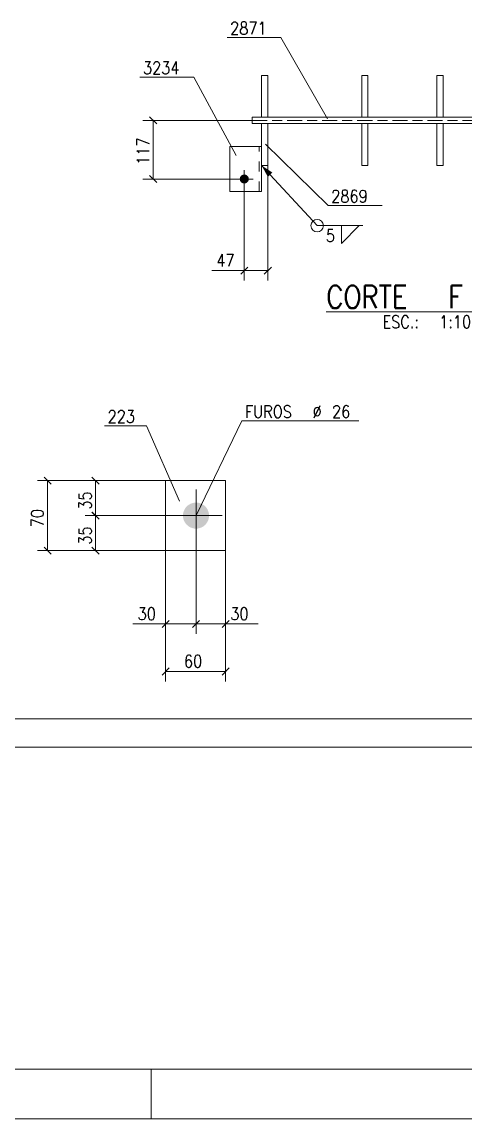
# Model space of a CAD drawing. Header units: millimetres. Extents: x 2 to 845, y 5 to 599.
# Drawn here: x 188.2 to 276.7, y 5 to 224.2 of the extents above; entities that cross this region are included whole.
import ezdxf

# ---------------------------------------------------------------- set-up
doc = ezdxf.new("R2010")
doc.units = ezdxf.units.MM
for name, pattern in [('XKITLINE00', [0]), ('XKITLINE02', [4, 2, -2]), ('XKITLINE06', [7, 3, -1, 2, -1])]:
    doc.linetypes.add(name, pattern=pattern)
for name, color, linetype, lineweight in [('Cota', 4, 'Continuous', 0), ('Marca da peça', 2, 'Continuous', 0), ('Marca do parafuso', 4, 'Continuous', 0), ('Objeto gráfico', 3, 'Continuous', 0), ('Outro tipo de objeto', 7, 'Continuous', 0), ('Parafuso', 3, 'Continuous', 0), ('Peça', 2, 'Continuous', 0), ('Solda', 1, 'Continuous', 0)]:
    doc.layers.add(name, color=color, linetype=linetype, lineweight=lineweight)
doc.styles.add('ROMANS', font='ROMANS__.TTF')
doc.styles.add('SIMPLEX', font='SIMPLEX_.TTF')

# ---------------------------------------------------------------- blocks, each defined once
blk = doc.blocks.new('*A470')
at = {"layer": 'Parafuso'}
blk.add_hatch(color=7, dxfattribs=at).paths.add_polyline_path([(222.91, 122.99), (222.85, 122.99), (222.78, 122.99), (222.72, 123), (222.65, 123.01), (222.59, 123.01), (222.53, 123.02), (222.47, 123.04), (222.4, 123.05), (222.34, 123.06), (222.28, 123.08), (222.22, 123.1), (222.16, 123.12), (222.1, 123.14), (222.04, 123.16), (221.98, 123.18), (221.92, 123.21), (221.86, 123.24), (221.8, 123.26), (221.75, 123.29), (221.69, 123.32), (221.64, 123.36), (221.58, 123.39), (221.53, 123.42), (221.48, 123.46), (221.42, 123.5), (221.37, 123.54), (221.32, 123.58), (221.27, 123.62), (221.23, 123.66), (221.18, 123.7), (221.13, 123.75), (221.09, 123.79), (221.05, 123.84), (221, 123.89), (220.96, 123.94), (220.92, 123.99), (220.88, 124.04), (220.85, 124.09), (220.81, 124.14), (220.78, 124.19), (220.74, 124.25), (220.71, 124.3), (220.68, 124.36), (220.65, 124.42), (220.62, 124.47), (220.6, 124.53), (220.57, 124.59), (220.55, 124.65), (220.52, 124.71), (220.5, 124.77), (220.48, 124.83), (220.47, 124.89), (220.45, 124.95), (220.44, 125.02), (220.42, 125.08), (220.41, 125.14), (220.4, 125.2), (220.39, 125.27), (220.39, 125.33), (220.38, 125.39), (220.38, 125.46), (220.37, 125.52), (220.37, 125.59), (220.37, 125.65), (220.38, 125.71), (220.38, 125.78), (220.39, 125.84), (220.39, 125.9), (220.4, 125.97), (220.41, 126.03), (220.42, 126.09), (220.44, 126.16), (220.45, 126.22), (220.47, 126.28), (220.48, 126.34), (220.5, 126.4), (220.52, 126.46), (220.55, 126.52), (220.57, 126.58), (220.6, 126.64), (220.62, 126.7), (220.65, 126.75), (220.68, 126.81), (220.71, 126.87), (220.74, 126.92), (220.78, 126.98), (220.81, 127.03), (220.85, 127.08), (220.88, 127.13), (220.92, 127.19), (220.96, 127.24), (221, 127.28), (221.05, 127.33), (221.09, 127.38), (221.13, 127.42), (221.18, 127.47), (221.23, 127.51), (221.27, 127.55), (221.32, 127.6), (221.37, 127.64), (221.42, 127.67), (221.48, 127.71), (221.53, 127.75), (221.58, 127.78), (221.64, 127.82), (221.69, 127.85), (221.75, 127.88), (221.8, 127.91), (221.86, 127.94), (221.92, 127.96), (221.98, 127.99), (222.04, 128.01), (222.1, 128.03), (222.16, 128.05), (222.22, 128.07), (222.28, 128.09), (222.34, 128.11), (222.4, 128.12), (222.47, 128.14), (222.53, 128.15), (222.59, 128.16), (222.65, 128.17), (222.72, 128.17), (222.78, 128.18), (222.85, 128.18), (222.91, 128.18), (222.97, 128.19), (223.04, 128.18), (223.1, 128.18), (223.16, 128.18), (223.23, 128.17), (223.29, 128.17), (223.35, 128.16), (223.42, 128.15), (223.48, 128.14), (223.54, 128.12), (223.6, 128.11), (223.67, 128.09), (223.73, 128.07), (223.79, 128.05), (223.85, 128.03), (223.91, 128.01), (223.97, 127.99), (224.03, 127.96), (224.08, 127.94), (224.14, 127.91), (224.2, 127.88), (224.25, 127.85), (224.31, 127.82), (224.36, 127.78), (224.42, 127.75), (224.47, 127.71), (224.52, 127.67), (224.57, 127.64), (224.62, 127.6), (224.67, 127.55), (224.72, 127.51), (224.77, 127.47), (224.81, 127.42), (224.86, 127.38), (224.9, 127.33), (224.94, 127.28), (224.98, 127.24), (225.02, 127.19), (225.06, 127.13), (225.1, 127.08), (225.13, 127.03), (225.17, 126.98), (225.2, 126.92), (225.23, 126.87), (225.27, 126.81), (225.3, 126.75), (225.32, 126.7), (225.35, 126.64), (225.37, 126.58), (225.4, 126.52), (225.42, 126.46), (225.44, 126.4), (225.46, 126.34), (225.48, 126.28), (225.49, 126.22), (225.51, 126.16), (225.52, 126.09), (225.53, 126.03), (225.54, 125.97), (225.55, 125.9), (225.56, 125.84), (225.57, 125.78), (225.57, 125.71), (225.57, 125.65), (225.57, 125.59), (225.57, 125.52), (225.57, 125.46), (225.57, 125.39), (225.56, 125.33), (225.55, 125.27), (225.54, 125.2), (225.53, 125.14), (225.52, 125.08), (225.51, 125.02), (225.49, 124.95), (225.48, 124.89), (225.46, 124.83), (225.44, 124.77), (225.42, 124.71), (225.4, 124.65), (225.37, 124.59), (225.35, 124.53), (225.32, 124.47), (225.3, 124.42), (225.27, 124.36), (225.23, 124.3), (225.2, 124.25), (225.17, 124.19), (225.13, 124.14), (225.1, 124.09), (225.06, 124.04), (225.02, 123.99), (224.98, 123.94), (224.94, 123.89), (224.9, 123.84), (224.86, 123.79), (224.81, 123.75), (224.77, 123.7), (224.72, 123.66), (224.67, 123.62), (224.62, 123.58), (224.57, 123.54), (224.52, 123.5), (224.47, 123.46), (224.42, 123.42), (224.36, 123.39), (224.31, 123.36), (224.25, 123.32), (224.2, 123.29), (224.14, 123.26), (224.08, 123.24), (224.03, 123.21), (223.97, 123.18), (223.91, 123.16), (223.85, 123.14), (223.79, 123.12), (223.73, 123.1), (223.67, 123.08), (223.6, 123.06), (223.54, 123.05), (223.48, 123.04), (223.42, 123.02), (223.35, 123.01), (223.29, 123.01), (223.23, 123), (223.16, 122.99), (223.1, 122.99), (223.04, 122.99), (222.97, 122.99)], flags=17)
at = {"layer": 'Parafuso', "color": 7, "linetype": 'XKITLINE00', "lineweight": 0}
for p, q in [((222.97, 120.39), (222.97, 130.79)), ((228.17, 125.59), (217.77, 125.59))]:
    blk.add_line(p, q, dxfattribs=at)
blk = doc.blocks.new('*A471')
at = {"layer": 'Peça', "color": 4, "linetype": 'XKITLINE00', "lineweight": 0}
for p, q in [((216.89, 132.59), (216.89, 118.59)), ((216.89, 132.59), (228.89, 132.59)), ((228.89, 132.59), (228.89, 118.59)), ((216.89, 118.59), (228.89, 118.59))]:
    blk.add_line(p, q, dxfattribs=at)
blk = doc.blocks.new('*A542')
at = {"layer": 'Peça', "color": 4, "linetype": 'XKITLINE00', "lineweight": 0}
for p, q in [((271.07, 213.55), (272.32, 213.55)), ((271.07, 213.55), (271.07, 205.18)), ((272.32, 213.55), (272.32, 205.18)), ((272.32, 205.18), (271.07, 205.18)), ((272.32, 205.18), (272.32, 205.18))]:
    blk.add_line(p, q, dxfattribs=at)
blk = doc.blocks.new('*A543')
at = {"layer": 'Peça', "color": 4, "linetype": 'XKITLINE00', "lineweight": 0}
for p, q in [((234.19, 205.18), (309.19, 205.18)), ((234.19, 205.18), (234.19, 203.93)), ((309.19, 203.93), (234.19, 203.93)), ((309.19, 205.18), (309.19, 203.93))]:
    blk.add_line(p, q, dxfattribs=at)
blk = doc.blocks.new('*A544')
at = {"layer": 'Peça', "color": 4, "linetype": 'XKITLINE00', "lineweight": 0}
for p, q in [((237.32, 203.93), (236.07, 203.93)), ((236.07, 195.55), (236.07, 203.93)), ((237.32, 203.93), (237.32, 195.55)), ((237.32, 195.55), (236.07, 195.55)), ((237.32, 195.55), (237.32, 195.55))]:
    blk.add_line(p, q, dxfattribs=at)
blk = doc.blocks.new('*A546')
at = {"layer": 'Peça', "color": 4, "linetype": 'XKITLINE00', "lineweight": 0}
for p, q in [((237.32, 213.55), (236.07, 213.55)), ((236.07, 205.18), (236.07, 213.55)), ((237.32, 213.55), (237.32, 205.18)), ((237.32, 205.18), (236.07, 205.18)), ((237.32, 205.18), (237.32, 205.18))]:
    blk.add_line(p, q, dxfattribs=at)
blk = doc.blocks.new('*A547')
at = {"layer": 'Peça', "color": 4, "linetype": 'XKITLINE00', "lineweight": 0}
for p, q in [((257.32, 213.55), (256.07, 213.55)), ((256.07, 205.18), (256.07, 213.55)), ((257.32, 213.55), (257.32, 205.18)), ((257.32, 205.18), (256.07, 205.18)), ((257.32, 205.18), (257.32, 205.18))]:
    blk.add_line(p, q, dxfattribs=at)
blk = doc.blocks.new('*A548')
at = {"layer": 'Peça', "color": 4, "linetype": 'XKITLINE00', "lineweight": 0}
for p, q in [((257.32, 203.93), (256.07, 203.93)), ((256.07, 195.55), (256.07, 203.93)), ((257.32, 203.93), (257.32, 195.55)), ((257.32, 195.55), (256.07, 195.55)), ((257.32, 195.55), (257.32, 195.55))]:
    blk.add_line(p, q, dxfattribs=at)
blk = doc.blocks.new('*A550')
at = {"layer": 'Peça', "color": 4, "linetype": 'XKITLINE00', "lineweight": 0}
for p, q in [((271.07, 203.93), (272.32, 203.93)), ((271.07, 203.93), (271.07, 195.55)), ((272.32, 203.93), (272.32, 195.55)), ((272.32, 195.55), (271.07, 195.55)), ((272.32, 195.55), (272.32, 195.55))]:
    blk.add_line(p, q, dxfattribs=at)
blk = doc.blocks.new('*A554')
at = {"layer": 'Peça', "color": 4, "linetype": 'XKITLINE00', "lineweight": 0}
for p, q in [((229.72, 199.35), (229.72, 199.35)), ((229.72, 199.35), (236.07, 199.35)), ((229.72, 190.35), (229.72, 199.35)), ((236.07, 190.35), (236.07, 195.55)), ((229.72, 190.35), (236.07, 190.35))]:
    blk.add_line(p, q, dxfattribs=at)
at = {"layer": 'Peça', "color": 7, "linetype": 'XKITLINE02', "lineweight": 0}
for p, q in [((235.59, 199.35), (229.72, 199.35)), ((229.72, 199.35), (229.72, 199.35)), ((236.07, 199.35), (235.59, 199.35)), ((235.59, 199.35), (235.59, 199.35)), ((235.59, 190.35), (235.59, 199.35)), ((236.07, 199.35), (236.07, 199.35)), ((236.07, 195.55), (236.07, 199.35)), ((229.72, 190.35), (235.59, 190.35)), ((235.59, 190.35), (236.07, 190.35))]:
    blk.add_line(p, q, dxfattribs=at)
blk = doc.blocks.new('*A556')
at = {"layer": 'Parafuso'}
blk.add_hatch(color=7, dxfattribs=at).paths.add_polyline_path([(232.66, 193.75), (232.7, 193.75), (232.74, 193.74), (232.79, 193.73), (232.83, 193.73), (232.87, 193.71), (232.91, 193.7), (232.96, 193.68), (233, 193.67), (233.04, 193.65), (233.07, 193.62), (233.11, 193.6), (233.15, 193.58), (233.18, 193.55), (233.22, 193.52), (233.25, 193.49), (233.28, 193.46), (233.31, 193.42), (233.33, 193.39), (233.36, 193.35), (233.38, 193.31), (233.4, 193.28), (233.42, 193.24), (233.44, 193.2), (233.46, 193.16), (233.47, 193.11), (233.48, 193.07), (233.49, 193.03), (233.5, 192.98), (233.51, 192.94), (233.51, 192.9), (233.51, 192.85), (233.51, 192.81), (233.51, 192.76), (233.5, 192.72), (233.49, 192.68), (233.48, 192.63), (233.47, 192.59), (233.46, 192.55), (233.44, 192.51), (233.42, 192.47), (233.4, 192.43), (233.38, 192.39), (233.36, 192.35), (233.33, 192.32), (233.31, 192.28), (233.28, 192.25), (233.25, 192.22), (233.22, 192.19), (233.18, 192.16), (233.15, 192.13), (233.11, 192.1), (233.07, 192.08), (233.04, 192.06), (233, 192.04), (232.96, 192.02), (232.91, 192), (232.87, 191.99), (232.83, 191.98), (232.79, 191.97), (232.74, 191.96), (232.7, 191.96), (232.66, 191.95), (232.61, 191.95), (232.57, 191.95), (232.52, 191.96), (232.48, 191.96), (232.44, 191.97), (232.39, 191.98), (232.35, 191.99), (232.31, 192), (232.27, 192.02), (232.23, 192.04), (232.19, 192.06), (232.15, 192.08), (232.11, 192.1), (232.08, 192.13), (232.04, 192.16), (232.01, 192.19), (231.97, 192.22), (231.94, 192.25), (231.92, 192.28), (231.89, 192.32), (231.86, 192.35), (231.84, 192.39), (231.82, 192.43), (231.8, 192.47), (231.78, 192.51), (231.76, 192.55), (231.75, 192.59), (231.74, 192.63), (231.73, 192.68), (231.72, 192.72), (231.72, 192.76), (231.71, 192.81), (231.71, 192.85), (231.71, 192.9), (231.72, 192.94), (231.72, 192.98), (231.73, 193.03), (231.74, 193.07), (231.75, 193.11), (231.76, 193.16), (231.78, 193.2), (231.8, 193.24), (231.82, 193.28), (231.84, 193.31), (231.86, 193.35), (231.89, 193.39), (231.92, 193.42), (231.94, 193.46), (231.97, 193.49), (232.01, 193.52), (232.04, 193.55), (232.08, 193.58), (232.11, 193.6), (232.15, 193.62), (232.19, 193.65), (232.23, 193.67), (232.27, 193.68), (232.31, 193.7), (232.35, 193.71), (232.39, 193.73), (232.44, 193.73), (232.48, 193.74), (232.52, 193.75), (232.57, 193.75), (232.61, 193.75)], flags=17)
at = {"layer": 'Parafuso', "color": 7, "linetype": 'XKITLINE00', "lineweight": 0}
for p, q in [((232.61, 194.65), (232.61, 191.05)), ((230.81, 192.85), (234.41, 192.85))]:
    blk.add_line(p, q, dxfattribs=at)
blk = doc.blocks.new('*A557')
at = {"layer": 'Outro tipo de objeto', "color": 1, "linetype": 'XKITLINE00', "lineweight": 0}
blk.add_line((248.98, 166.3), (291.15, 166.3), dxfattribs=at)
at = {"layer": 'Outro tipo de objeto', "color": 1, "style": 'ROMANS', "width": 0.85}
for s, p in [('CORTE', (248.98, 167.05)), ('F', (273.34, 167.05)), ('F', (287.27, 167.05)), ('-', (279.47, 167.05))]:
    blk.add_text(s, height=4.5, dxfattribs=at).set_placement(p)
at = {"layer": 'Outro tipo de objeto', "color": 3, "style": 'ROMANS', "width": 0.85}
for s, p in [('ESC.:', (260.22, 163.05)), ('1:10', (271.54, 163.05))]:
    blk.add_text(s, height=2.5, dxfattribs=at).set_placement(p)
blk = doc.blocks.new('*A1244')
at = {"layer": 'Objeto gráfico', "color": 7, "linetype": 'XKITLINE06', "lineweight": 0}
blk.add_line((234.19, 204.55), (309.19, 204.55), dxfattribs=at)
blk = doc.blocks.new('*A1381')
at = {"layer": 'Cota', "color": 7, "linetype": 'XKITLINE00', "lineweight": 0}
for p, q in [((216.89, 118.59), (216.89, 92.43)), ((228.89, 118.59), (228.89, 92.43)), ((217.6, 95.14), (216.19, 93.73)), ((216.89, 94.43), (228.89, 94.43)), ((229.6, 95.14), (228.19, 93.73))]:
    blk.add_line(p, q, dxfattribs=at)
at = {"layer": 'Cota', "color": 3}
for p in [(216.89, 94.43), (228.89, 94.43)]:
    blk.add_point(p, dxfattribs=at)
at = {"layer": 'Cota', "color": 3, "style": 'SIMPLEX', "width": 0.85}
blk.add_text('60', height=2.5, dxfattribs=at).set_placement((220.57, 95.23))
blk = doc.blocks.new('*A1382')
at = {"layer": 'Cota', "color": 7, "linetype": 'XKITLINE00', "lineweight": 0}
for p, q in [((216.89, 132.59), (200.84, 132.59)), ((202.18, 133.29), (203.6, 131.88)), ((202.89, 125.59), (202.89, 132.59)), ((222.97, 125.59), (200.84, 125.59)), ((202.18, 126.29), (203.6, 124.88))]:
    blk.add_line(p, q, dxfattribs=at)
at = {"layer": 'Cota', "color": 3}
for p in [(202.89, 132.59), (202.89, 125.59)]:
    blk.add_point(p, dxfattribs=at)
at = {"layer": 'Cota', "color": 3, "style": 'SIMPLEX', "width": 0.85}
blk.add_text('35', height=2.5, rotation=90.0002, dxfattribs=at).set_placement((202.09, 126.77))
blk = doc.blocks.new('*A1383')
at = {"layer": 'Cota', "color": 7, "linetype": 'XKITLINE00', "lineweight": 0}
for p, q in [((222.97, 125.59), (200.84, 125.59)), ((202.21, 126.27), (203.6, 124.88)), ((202.89, 118.59), (202.89, 125.59)), ((216.89, 118.59), (200.84, 118.59)), ((202.18, 119.29), (203.6, 117.88))]:
    blk.add_line(p, q, dxfattribs=at)
at = {"layer": 'Cota', "color": 3}
for p in [(202.89, 125.59), (202.89, 118.59)]:
    blk.add_point(p, dxfattribs=at)
at = {"layer": 'Cota', "color": 3, "style": 'SIMPLEX', "width": 0.85}
blk.add_text('35', height=2.5, rotation=90.0002, dxfattribs=at).set_placement((202.09, 119.77))
blk = doc.blocks.new('*A1384')
at = {"layer": 'Cota', "color": 7, "linetype": 'XKITLINE00', "lineweight": 0}
for p, q in [((222.97, 125.59), (222.97, 101.94)), ((228.89, 118.59), (228.89, 101.94)), ((223.68, 104.65), (222.27, 103.23)), ((222.97, 103.94), (228.89, 103.94)), ((229.6, 104.65), (228.19, 103.23)), ((228.89, 103.94), (235.41, 103.94)), ((228.89, 103.94), (235.41, 103.94))]:
    blk.add_line(p, q, dxfattribs=at)
at = {"layer": 'Cota', "color": 3}
for p in [(222.97, 103.94), (228.89, 103.94)]:
    blk.add_point(p, dxfattribs=at)
at = {"layer": 'Cota', "color": 3, "style": 'SIMPLEX', "width": 0.85}
blk.add_text('30', height=2.5, dxfattribs=at).set_placement((229.83, 104.74))
blk = doc.blocks.new('*A1385')
at = {"layer": 'Cota', "color": 7, "linetype": 'XKITLINE00', "lineweight": 0}
for p, q in [((222.97, 125.59), (222.97, 101.94)), ((216.89, 118.59), (216.89, 101.94)), ((216.89, 103.94), (210.38, 103.94)), ((216.89, 103.94), (210.38, 103.94)), ((217.6, 104.65), (216.19, 103.23)), ((216.89, 103.94), (222.97, 103.94)), ((223.68, 104.65), (222.27, 103.23))]:
    blk.add_line(p, q, dxfattribs=at)
at = {"layer": 'Cota', "color": 3}
for p in [(216.89, 103.94), (222.97, 103.94)]:
    blk.add_point(p, dxfattribs=at)
at = {"layer": 'Cota', "color": 3, "style": 'SIMPLEX', "width": 0.85}
blk.add_text('30', height=2.5, dxfattribs=at).set_placement((211.31, 104.74))
blk = doc.blocks.new('*A1386')
at = {"layer": 'Cota', "color": 7, "linetype": 'XKITLINE00', "lineweight": 0}
for p, q in [((216.89, 132.59), (191.29, 132.59)), ((192.63, 133.29), (194.04, 131.88)), ((193.34, 118.59), (193.34, 132.59)), ((216.89, 118.59), (191.29, 118.59)), ((192.63, 119.29), (194.04, 117.88))]:
    blk.add_line(p, q, dxfattribs=at)
at = {"layer": 'Cota', "color": 3}
for p in [(193.34, 132.59), (193.34, 118.59)]:
    blk.add_point(p, dxfattribs=at)
at = {"layer": 'Cota', "color": 3, "style": 'SIMPLEX', "width": 0.85}
blk.add_text('70', height=2.5, rotation=90.0002, dxfattribs=at).set_placement((192.54, 123.27))
blk = doc.blocks.new('*A1387')
at = {"layer": 'Marca do parafuso', "color": 7, "linetype": 'XKITLINE00', "lineweight": 0}
for p, q in [((222.97, 125.59), (232.14, 144.51)), ((232.14, 144.51), (255.51, 144.51)), ((224.06, 127.84), (222.97, 125.59))]:
    blk.add_line(p, q, dxfattribs=at)
at = {"layer": 'Marca do parafuso', "color": 3, "style": 'ROMANS', "width": 0.85}
for s, p in [('FUROS', (232.74, 145.11)), ('Ø', (246.27, 145.11)), ('26', (250.14, 145.11))]:
    blk.add_text(s, height=2.5, dxfattribs=at).set_placement(p)
blk = doc.blocks.new('*A1388')
at = {"layer": 'Marca da peça', "color": 7, "linetype": 'XKITLINE00', "lineweight": 0}
for p in [(204.72, 143.54), (219.68, 128.45)]:
    blk.add_line(p, (213.08, 143.54), dxfattribs=at)
at = {"layer": 'Marca da peça', "color": 4, "style": 'ROMANS', "width": 0.85}
blk.add_text('223', height=2.5, dxfattribs=at).set_placement((205.32, 144.14))
blk = doc.blocks.new('*A1468')
at = {"layer": 'Cota', "color": 7, "linetype": 'XKITLINE00', "lineweight": 0}
for p, q in [((234.19, 204.55), (212.37, 204.55)), ((213.71, 205.26), (215.13, 203.85)), ((214.42, 192.85), (214.42, 204.55)), ((213.71, 193.56), (215.13, 192.15)), ((232.61, 192.85), (212.37, 192.85))]:
    blk.add_line(p, q, dxfattribs=at)
at = {"layer": 'Cota', "color": 3}
for p in [(214.42, 204.55), (214.42, 192.85)]:
    blk.add_point(p, dxfattribs=at)
at = {"layer": 'Cota', "color": 3, "style": 'SIMPLEX', "width": 0.85}
blk.add_text('117', height=2.5, rotation=90.0002, dxfattribs=at).set_placement((213.62, 195.69))
blk = doc.blocks.new('*A1471')
at = {"layer": 'Cota', "color": 7, "linetype": 'XKITLINE00', "lineweight": 0}
for p, q in [((237.32, 195.55), (237.32, 172.55)), ((232.61, 192.85), (232.61, 172.55)), ((232.61, 174.55), (226.1, 174.55)), ((232.61, 174.55), (226.1, 174.55)), ((233.32, 175.26), (231.9, 173.85)), ((232.61, 174.55), (237.32, 174.55)), ((238.02, 175.26), (236.61, 173.85))]:
    blk.add_line(p, q, dxfattribs=at)
at = {"layer": 'Cota', "color": 3}
for p in [(232.61, 174.55), (237.32, 174.55)]:
    blk.add_point(p, dxfattribs=at)
at = {"layer": 'Cota', "color": 3, "style": 'SIMPLEX', "width": 0.85}
blk.add_text('47', height=2.5, dxfattribs=at).set_placement((227.03, 175.35))
blk = doc.blocks.new('*A1472')
at = {"layer": 'Solda'}
blk.add_hatch(color=7, dxfattribs=at).paths.add_polyline_path([(236.08, 195.55), (238.23, 194.14), (237.31, 193.29)], flags=17)
at = {"layer": 'Solda', "color": 7, "linetype": 'XKITLINE00', "lineweight": 0}
for p, q in [((236.08, 195.55), (247.16, 183.54)), ((247.16, 183.54), (256.29, 183.54))]:
    blk.add_line(p, q, dxfattribs=at)
at = {"layer": 'Solda', "color": 3, "linetype": 'XKITLINE00', "lineweight": 0}
for p, q in [((252.01, 183.54), (255.58, 183.54)), ((255.58, 183.54), (252.01, 179.97)), ((252.01, 179.97), (252.01, 183.54))]:
    blk.add_line(p, q, dxfattribs=at)
for start, end in [(90, 270), (270, 90)]:
    blk.add_arc((247.16, 183.54), 1.25, start, end, dxfattribs=at)
at = {"layer": 'Solda', "color": 3, "style": 'ROMANS', "width": 0.85}
blk.add_text('5', height=2.5, dxfattribs=at).set_placement((248.91, 180.29))
blk = doc.blocks.new('*A1474')
at = {"layer": 'Marca da peça', "color": 7, "linetype": 'XKITLINE00', "lineweight": 0}
for p in [(229.19, 221.14), (249.22, 204.9)]:
    blk.add_line(p, (239.93, 221.14), dxfattribs=at)
at = {"layer": 'Marca da peça', "color": 4, "style": 'ROMANS', "width": 0.85}
blk.add_text('2871', height=2.5, dxfattribs=at).set_placement((229.79, 221.74))
blk = doc.blocks.new('*A1475')
at = {"layer": 'Marca da peça', "color": 7, "linetype": 'XKITLINE00', "lineweight": 0}
for p, q in [((236.83, 199.8), (249.37, 187.55)), ((249.37, 187.55), (260.12, 187.55))]:
    blk.add_line(p, q, dxfattribs=at)
at = {"layer": 'Marca da peça', "color": 4, "style": 'ROMANS', "width": 0.85}
blk.add_text('2869', height=2.5, dxfattribs=at).set_placement((249.97, 188.15))
blk = doc.blocks.new('*A1478')
at = {"layer": 'Marca da peça', "color": 7, "linetype": 'XKITLINE00', "lineweight": 0}
for p in [(211.78, 213.21), (231.02, 197.52)]:
    blk.add_line(p, (222.52, 213.21), dxfattribs=at)
at = {"layer": 'Marca da peça', "color": 4, "style": 'ROMANS', "width": 0.85}
blk.add_text('3234', height=2.5, dxfattribs=at).set_placement((212.38, 213.81))

msp = doc.modelspace()

# ---------------------------------------------------------------- linework, layer by layer
at = {"layer": 'Outro tipo de objeto', "color": 5, "linetype": 'XKITLINE00', "lineweight": 0}
msp.add_line((29, 85), (835, 85), dxfattribs=at)
at = {"layer": 'Outro tipo de objeto', "color": 4, "linetype": 'XKITLINE00', "lineweight": 0}
msp.add_line((29, 79.3), (475, 79.3), dxfattribs=at)
at = {"layer": 'Outro tipo de objeto', "color": 6, "linetype": 'XKITLINE00', "lineweight": 0}
msp.add_line((29, 15), (835, 15), dxfattribs=at)
at = {"layer": 'Outro tipo de objeto', "color": 2, "linetype": 'XKITLINE00', "lineweight": 0}
msp.add_line((214, 15), (214, 5), dxfattribs=at)
at = {"layer": 'Outro tipo de objeto', "color": 7, "linetype": 'XKITLINE00', "lineweight": 0}
msp.add_line((4.04, 5.04), (845, 5.04), dxfattribs=at)

# ---------------------------------------------------------------- block references
at = {"lineweight": 0}
for name in ['*A1474', '*A1478', '*A546', '*A547', '*A542', '*A1468', '*A543', '*A1244', '*A544', '*A548', '*A550', '*A1475', '*A554', '*A1471', '*A1472', '*A556', '*A557', '*A1388', '*A1386', '*A1382', '*A471', '*A470', '*A1383', '*A1385', '*A1384', '*A1381']:
    msp.add_blockref(name, (0, 0), dxfattribs=at)
at = {"layer": 'Marca do parafuso', "lineweight": 0}
msp.add_blockref('*A1387', (0, 0), dxfattribs=at)

doc.saveas('drawing.dxf')
